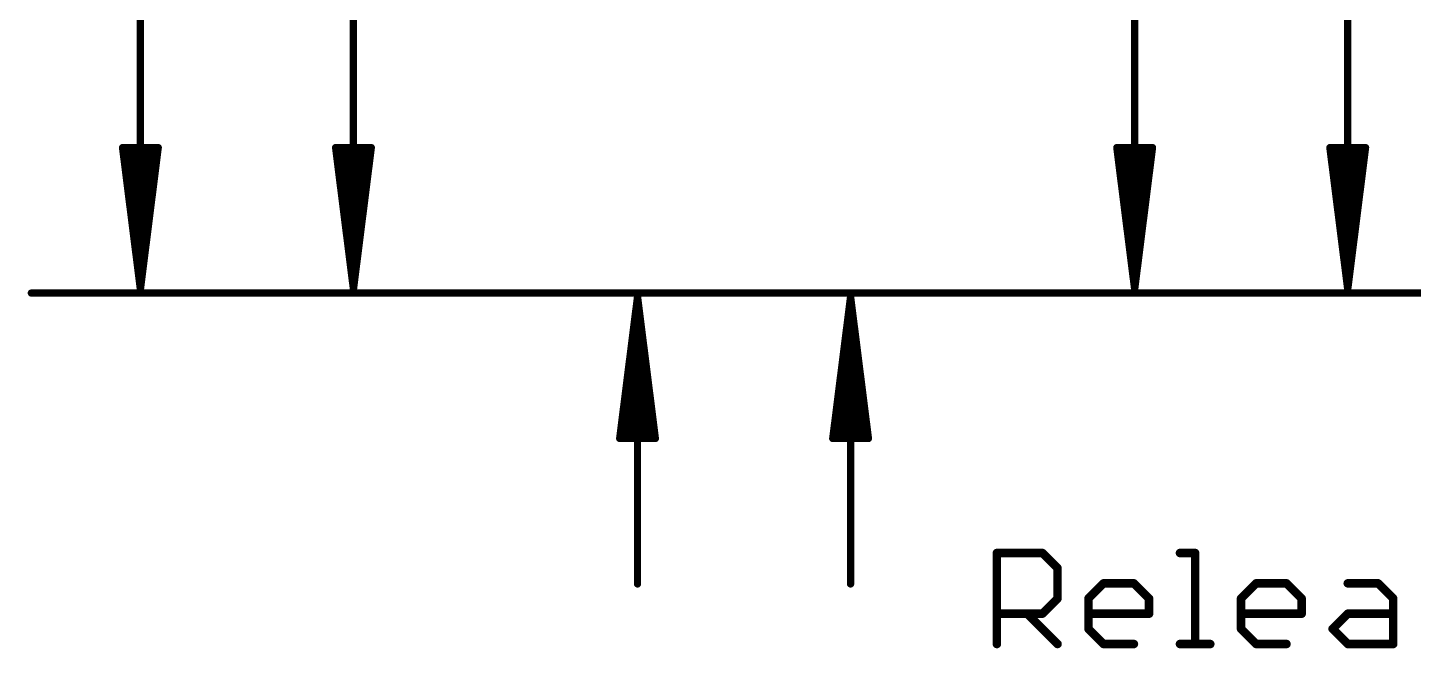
# Model space of a CAD drawing. Extents: x -38 to 87, y -12 to 48.
# Drawn here: x -37.57 to -12.8, y -6.35 to 4.74 of the extents above; entities that cross this region are included whole.
import ezdxf

# ---------------------------------------------------------------- set-up
doc = ezdxf.new("R2010")
doc.units = 0
doc.layers.add('47', color=253, linetype='CONTINUOUS')
doc.layers.add('51', color=53, linetype='CONTINUOUS')

msp = doc.modelspace()

# ---------------------------------------------------------------- linework, layer by layer
at = {"layer": '47', "const_width": 0.13}
for points in [[(-35.56, 0.065), (-35.56, 27.875)], [(-31.75, 20.255), (-31.75, 0.065)], [(-17.78, 0.065), (-17.78, 18.985)], [(-13.97, 0.065), (-13.97, 16.445)], [(-35.56, 0.065), (-35.8792, 2.6)], [(-35.8792, 2.6), (-35.2408, 2.6)], [(-35.56, 0.065), (-35.82, 2.6)], [(-35.56, 0.065), (-35.69, 2.6)], [(-35.2408, 2.6), (-35.56, 0.065)], [(-35.43, 2.6), (-35.56, 0.065)], [(-35.3, 2.6), (-35.56, 0.065)], [(-31.75, 0.065), (-32.0692, 2.6)], [(-32.0692, 2.6), (-31.4308, 2.6)], [(-31.75, 0.065), (-32.01, 2.6)], [(-31.75, 0.065), (-31.88, 2.6)], [(-31.4308, 2.6), (-31.75, 0.065)], [(-31.62, 2.6), (-31.75, 0.065)], [(-31.49, 2.6), (-31.75, 0.065)], [(-17.78, 0.065), (-18.0992, 2.6)], [(-18.0992, 2.6), (-17.4608, 2.6)], [(-17.78, 0.065), (-18.04, 2.6)], [(-17.78, 0.065), (-17.91, 2.6)], [(-17.4608, 2.6), (-17.78, 0.065)], [(-17.65, 2.6), (-17.78, 0.065)], [(-17.52, 2.6), (-17.78, 0.065)], [(-13.97, 0.065), (-14.2892, 2.6)], [(-14.2892, 2.6), (-13.6508, 2.6)], [(-13.97, 0.065), (-14.23, 2.6)], [(-13.97, 0.065), (-14.1, 2.6)], [(-13.6508, 2.6), (-13.97, 0.065)], [(-13.84, 2.6), (-13.97, 0.065)], [(-13.71, 2.6), (-13.97, 0.065)], [(0, 0), (-37.51, 0)], [(0, 0), (-33.7, 0)], [(6.35, 0), (-28.62, 0)], [(-26.67, -0.065), (-26.9892, -2.6)], [(-26.67, -0.065), (-26.93, -2.6)], [(-26.67, -0.065), (-26.8, -2.6)], [(-26.67, -0.065), (-26.67, -5.2)], [(-26.3508, -2.6), (-26.67, -0.065)], [(-26.54, -2.6), (-26.67, -0.065)], [(-26.41, -2.6), (-26.67, -0.065)], [(6.35, 0), (-24.81, 0)], [(-22.86, -0.065), (-23.1792, -2.6)], [(-22.86, -0.065), (-23.12, -2.6)], [(-22.86, -0.065), (-22.99, -2.6)], [(-22.86, -0.065), (-22.86, -5.2)], [(-22.5408, -2.6), (-22.86, -0.065)], [(-22.73, -2.6), (-22.86, -0.065)], [(-22.6, -2.6), (-22.86, -0.065)], [(6.35, 0), (-19.73, 0)], [(0, 0), (-15.92, 0)], [(-26.9892, -2.6), (-26.3508, -2.6)], [(-23.1792, -2.6), (-22.5408, -2.6)]]:
    msp.add_lwpolyline(points, dxfattribs=at)
at = {"layer": '47', "const_width": 0.065}
for points in [[(-35.847, 2.6041, 1), (-35.9115, 2.5959)], [(-35.8792, 2.6325, 1), (-35.8792, 2.5675)], [(-35.7877, 2.6033, 1), (-35.8523, 2.5967)], [(-35.6575, 2.6017, 1), (-35.7225, 2.5983)], [(-35.3975, 2.5983, 1), (-35.4625, 2.6017)], [(-35.2677, 2.5967, 1), (-35.3323, 2.6033)], [(-35.2085, 2.5959, 1), (-35.273, 2.6041)], [(-35.2408, 2.5675, 1), (-35.2408, 2.6325)], [(-32.037, 2.6041, 1), (-32.1015, 2.5959)], [(-32.0692, 2.6325, 1), (-32.0692, 2.5675)], [(-31.9777, 2.6033, 1), (-32.0423, 2.5967)], [(-31.8475, 2.6017, 1), (-31.9125, 2.5983)], [(-31.5875, 2.5983, 1), (-31.6525, 2.6017)], [(-31.4577, 2.5967, 1), (-31.5223, 2.6033)], [(-31.3985, 2.5959, 1), (-31.463, 2.6041)], [(-31.4308, 2.5675, 1), (-31.4308, 2.6325)], [(-18.067, 2.6041, 1), (-18.1315, 2.5959)], [(-18.0992, 2.6325, 1), (-18.0992, 2.5675)], [(-18.0077, 2.6033, 1), (-18.0723, 2.5967)], [(-17.8775, 2.6017, 1), (-17.9425, 2.5983)], [(-17.6175, 2.5983, 1), (-17.6825, 2.6017)], [(-17.4877, 2.5967, 1), (-17.5523, 2.6033)], [(-17.4285, 2.5959, 1), (-17.493, 2.6041)], [(-17.4608, 2.5675, 1), (-17.4608, 2.6325)], [(-14.257, 2.6041, 1), (-14.3215, 2.5959)], [(-14.2892, 2.6325, 1), (-14.2892, 2.5675)], [(-14.1977, 2.6033, 1), (-14.2623, 2.5967)], [(-14.0675, 2.6017, 1), (-14.1325, 2.5983)], [(-13.8075, 2.5983, 1), (-13.8725, 2.6017)], [(-13.6777, 2.5967, 1), (-13.7423, 2.6033)], [(-13.6185, 2.5959, 1), (-13.683, 2.6041)], [(-13.6508, 2.5675, 1), (-13.6508, 2.6325)], [(-37.51, 0.0325, 1), (-37.51, -0.0325)], [(-35.5922, 0.0691, 1), (-35.5278, 0.0609)], [(-35.5923, 0.0683, 1), (-35.5277, 0.0617)], [(-35.5925, 0.0633, 1), (-35.5275, 0.0667)], [(-35.5925, 0.0667, 1), (-35.5275, 0.0633)], [(-35.5925, 0.065, 1), (-35.5275, 0.065)], [(-35.5923, 0.0617, 1), (-35.5277, 0.0683)], [(-35.5922, 0.0609, 1), (-35.5278, 0.0691)], [(-33.7, 0.0325, 1), (-33.7, -0.0325)], [(-31.7822, 0.0691, 1), (-31.7178, 0.0609)], [(-31.7823, 0.0683, 1), (-31.7177, 0.0617)], [(-31.7825, 0.0633, 1), (-31.7175, 0.0667)], [(-31.7825, 0.0667, 1), (-31.7175, 0.0633)], [(-31.7825, 0.065, 1), (-31.7175, 0.065)], [(-31.7823, 0.0617, 1), (-31.7177, 0.0683)], [(-31.7822, 0.0609, 1), (-31.7178, 0.0691)], [(-28.62, 0.0325, 1), (-28.62, -0.0325)], [(-26.6375, -0.065, 1), (-26.7025, -0.065)], [(-26.6375, -0.0667, 1), (-26.7025, -0.0633)], [(-26.6375, -0.0633, 1), (-26.7025, -0.0667)], [(-24.81, 0.0325, 1), (-24.81, -0.0325)], [(-22.8275, -0.0667, 1), (-22.8925, -0.0633)], [(-22.8275, -0.0633, 1), (-22.8925, -0.0667)], [(-19.73, 0.0325, 1), (-19.73, -0.0325)], [(-17.8122, 0.0691, 1), (-17.7478, 0.0609)], [(-17.8123, 0.0683, 1), (-17.7477, 0.0617)], [(-17.8125, 0.0633, 1), (-17.7475, 0.0667)], [(-17.8125, 0.0667, 1), (-17.7475, 0.0633)], [(-17.8125, 0.065, 1), (-17.7475, 0.065)], [(-17.8123, 0.0617, 1), (-17.7477, 0.0683)], [(-17.8122, 0.0609, 1), (-17.7478, 0.0691)], [(-15.92, 0.0325, 1), (-15.92, -0.0325)], [(-14.0022, 0.0691, 1), (-13.9378, 0.0609)], [(-14.0023, 0.0683, 1), (-13.9377, 0.0617)], [(-14.0025, 0.0633, 1), (-13.9375, 0.0667)], [(-14.0025, 0.0667, 1), (-13.9375, 0.0633)], [(-14.0025, 0.065, 1), (-13.9375, 0.065)], [(-14.0023, 0.0617, 1), (-13.9377, 0.0683)], [(-14.0022, 0.0609, 1), (-13.9378, 0.0691)], [(-26.6378, -0.0609, 1), (-26.7022, -0.0691)], [(-26.6377, -0.0617, 1), (-26.7023, -0.0683)], [(-26.6377, -0.0683, 1), (-26.7023, -0.0617)], [(-26.6378, -0.0691, 1), (-26.7022, -0.0609)], [(-22.8275, -0.065, 1), (-22.8925, -0.065)], [(-22.8278, -0.0609, 1), (-22.8922, -0.0691)], [(-22.8277, -0.0617, 1), (-22.8923, -0.0683)], [(-22.8277, -0.0683, 1), (-22.8923, -0.0617)], [(-22.8278, -0.0691, 1), (-22.8922, -0.0609)], [(-27.0215, -2.5959, 1), (-26.957, -2.6041)], [(-26.9892, -2.5675, 1), (-26.9892, -2.6325)], [(-26.9623, -2.5967, 1), (-26.8977, -2.6033)], [(-26.8325, -2.5983, 1), (-26.7675, -2.6017)], [(-26.5725, -2.6017, 1), (-26.5075, -2.5983)], [(-26.4423, -2.6033, 1), (-26.3777, -2.5967)], [(-26.383, -2.6041, 1), (-26.3185, -2.5959)], [(-26.3508, -2.6325, 1), (-26.3508, -2.5675)], [(-23.2115, -2.5959, 1), (-23.147, -2.6041)], [(-23.1792, -2.5675, 1), (-23.1792, -2.6325)], [(-23.1523, -2.5967, 1), (-23.0877, -2.6033)], [(-23.0225, -2.5983, 1), (-22.9575, -2.6017)], [(-22.7625, -2.6017, 1), (-22.6975, -2.5983)], [(-22.6323, -2.6033, 1), (-22.5677, -2.5967)], [(-22.573, -2.6041, 1), (-22.5085, -2.5959)], [(-22.5408, -2.6325, 1), (-22.5408, -2.5675)], [(-26.7025, -5.2, 1), (-26.6375, -5.2)], [(-22.8925, -5.2, 1), (-22.8275, -5.2)]]:
    msp.add_lwpolyline(points, format="xyb", dxfattribs=at)
at = {"layer": '51', "const_width": 0.1524}
for points in [[(-20.2438, -6.2738), (-20.2438, -4.6468)], [(-20.2438, -4.6468), (-19.4303, -4.6468)], [(-19.4303, -4.6468), (-19.1591, -4.918)], [(-16.9695, -4.6468), (-16.6983, -4.6468)], [(-16.6983, -4.6468), (-16.6983, -6.2738)], [(-19.1591, -4.918), (-19.1591, -5.4603)], [(-18.6066, -5.4603), (-18.3355, -5.1891)], [(-18.3355, -5.1891), (-17.7932, -5.1891)], [(-17.7932, -5.1891), (-17.522, -5.4603)], [(-15.878, -5.4603), (-15.6069, -5.1891)], [(-15.6069, -5.1891), (-15.0646, -5.1891)], [(-15.0646, -5.1891), (-14.7934, -5.4603)], [(-13.9697, -5.1891), (-13.4274, -5.1891)], [(-13.4274, -5.1891), (-13.1562, -5.4603)], [(-19.1591, -5.4603), (-19.4303, -5.7315)], [(-18.6066, -6.0026), (-18.6066, -5.4603)], [(-17.522, -5.4603), (-17.522, -5.7315)], [(-15.878, -6.0026), (-15.878, -5.4603)], [(-14.7934, -5.4603), (-14.7934, -5.7315)], [(-13.1562, -5.4603), (-13.1562, -6.2738)], [(-19.4303, -5.7315), (-20.2438, -5.7315)], [(-19.7015, -5.7315), (-19.1591, -6.2738)], [(-17.522, -5.7315), (-18.6066, -5.7315)], [(-14.7934, -5.7315), (-15.878, -5.7315)], [(-14.2409, -6.0026), (-13.9697, -5.7315)], [(-13.9697, -5.7315), (-13.1562, -5.7315)], [(-18.3355, -6.2738), (-18.6066, -6.0026)], [(-15.6069, -6.2738), (-15.878, -6.0026)], [(-13.9697, -6.2738), (-14.2409, -6.0026)], [(-17.7932, -6.2738), (-18.3355, -6.2738)], [(-16.9695, -6.2738), (-16.4272, -6.2738)], [(-15.0646, -6.2738), (-15.6069, -6.2738)], [(-13.1562, -6.2738), (-13.9697, -6.2738)]]:
    msp.add_lwpolyline(points, dxfattribs=at)
at = {"layer": '51', "const_width": 0.0762}
for points in [[(-20.2057, -4.6468, 1), (-20.2819, -4.6468)], [(-20.2438, -4.6087, 1), (-20.2438, -4.6849)], [(-19.4034, -4.6199, 1), (-19.4572, -4.6738)], [(-19.4303, -4.6849, 1), (-19.4303, -4.6087)], [(-16.9695, -4.6087, 1), (-16.9695, -4.6849)], [(-16.6602, -4.6468, 1), (-16.7364, -4.6468)], [(-16.6983, -4.6849, 1), (-16.6983, -4.6087)], [(-19.121, -4.918, 1), (-19.1972, -4.918)], [(-19.1861, -4.9449, 1), (-19.1322, -4.891)], [(-18.3355, -5.151, 1), (-18.3355, -5.2272)], [(-18.3085, -5.2161, 1), (-18.3624, -5.1622)], [(-17.7662, -5.1622, 1), (-17.8201, -5.2161)], [(-17.7932, -5.2272, 1), (-17.7932, -5.151)], [(-15.6069, -5.151, 1), (-15.6069, -5.2272)], [(-15.5799, -5.2161, 1), (-15.6338, -5.1622)], [(-15.0376, -5.1622, 1), (-15.0915, -5.2161)], [(-15.0646, -5.2272, 1), (-15.0646, -5.151)], [(-13.9697, -5.151, 1), (-13.9697, -5.2272)], [(-13.4005, -5.1622, 1), (-13.4543, -5.2161)], [(-13.4274, -5.2272, 1), (-13.4274, -5.151)], [(-19.1972, -5.4603, 1), (-19.121, -5.4603)], [(-19.1322, -5.4872, 1), (-19.1861, -5.4334)], [(-18.5685, -5.4603, 1), (-18.6447, -5.4603)], [(-18.6336, -5.4334, 1), (-18.5797, -5.4872)], [(-17.4839, -5.4603, 1), (-17.5601, -5.4603)], [(-17.5489, -5.4872, 1), (-17.495, -5.4334)], [(-15.8399, -5.4603, 1), (-15.9162, -5.4603)], [(-15.905, -5.4334, 1), (-15.8511, -5.4872)], [(-14.7553, -5.4603, 1), (-14.8315, -5.4603)], [(-14.8203, -5.4872, 1), (-14.7664, -5.4334)], [(-13.1181, -5.4603, 1), (-13.1943, -5.4603)], [(-13.1832, -5.4872, 1), (-13.1293, -5.4334)], [(-20.2438, -5.6934, 1), (-20.2438, -5.7696)], [(-19.6745, -5.7045, 1), (-19.7284, -5.7584)], [(-19.4572, -5.7045, 1), (-19.4034, -5.7584)], [(-19.4303, -5.7696, 1), (-19.4303, -5.6934)], [(-18.6066, -5.6934, 1), (-18.6066, -5.7696)], [(-17.5601, -5.7315, 1), (-17.4839, -5.7315)], [(-17.522, -5.7696, 1), (-17.522, -5.6934)], [(-15.878, -5.6934, 1), (-15.878, -5.7696)], [(-14.8315, -5.7315, 1), (-14.7553, -5.7315)], [(-14.7934, -5.7696, 1), (-14.7934, -5.6934)], [(-13.9697, -5.6934, 1), (-13.9697, -5.7696)], [(-13.9428, -5.7584, 1), (-13.9967, -5.7045)], [(-13.1562, -5.7696, 1), (-13.1562, -5.6934)], [(-18.5797, -5.9757, 1), (-18.6336, -6.0296)], [(-15.8511, -5.9757, 1), (-15.905, -6.0296)], [(-14.214, -5.9757, 1), (-14.2678, -6.0296)], [(-14.2678, -5.9757, 1), (-14.214, -6.0296)], [(-18.6447, -6.0026, 1), (-18.5685, -6.0026)], [(-15.9162, -6.0026, 1), (-15.8399, -6.0026)], [(-20.2819, -6.2738, 1), (-20.2057, -6.2738)], [(-19.1861, -6.3007, 1), (-19.1322, -6.2469)], [(-18.3355, -6.2357, 1), (-18.3355, -6.3119)], [(-18.3624, -6.3007, 1), (-18.3085, -6.2469)], [(-17.7932, -6.3119, 1), (-17.7932, -6.2357)], [(-16.9695, -6.2357, 1), (-16.9695, -6.3119)], [(-16.7364, -6.2738, 1), (-16.6602, -6.2738)], [(-16.4272, -6.3119, 1), (-16.4272, -6.2357)], [(-15.6069, -6.2357, 1), (-15.6069, -6.3119)], [(-15.6338, -6.3007, 1), (-15.5799, -6.2469)], [(-15.0646, -6.3119, 1), (-15.0646, -6.2357)], [(-13.9697, -6.2357, 1), (-13.9697, -6.3119)], [(-13.9967, -6.3007, 1), (-13.9428, -6.2469)], [(-13.1943, -6.2738, 1), (-13.1181, -6.2738)], [(-13.1562, -6.3119, 1), (-13.1562, -6.2357)]]:
    msp.add_lwpolyline(points, format="xyb", dxfattribs=at)

doc.saveas('drawing.dxf')
